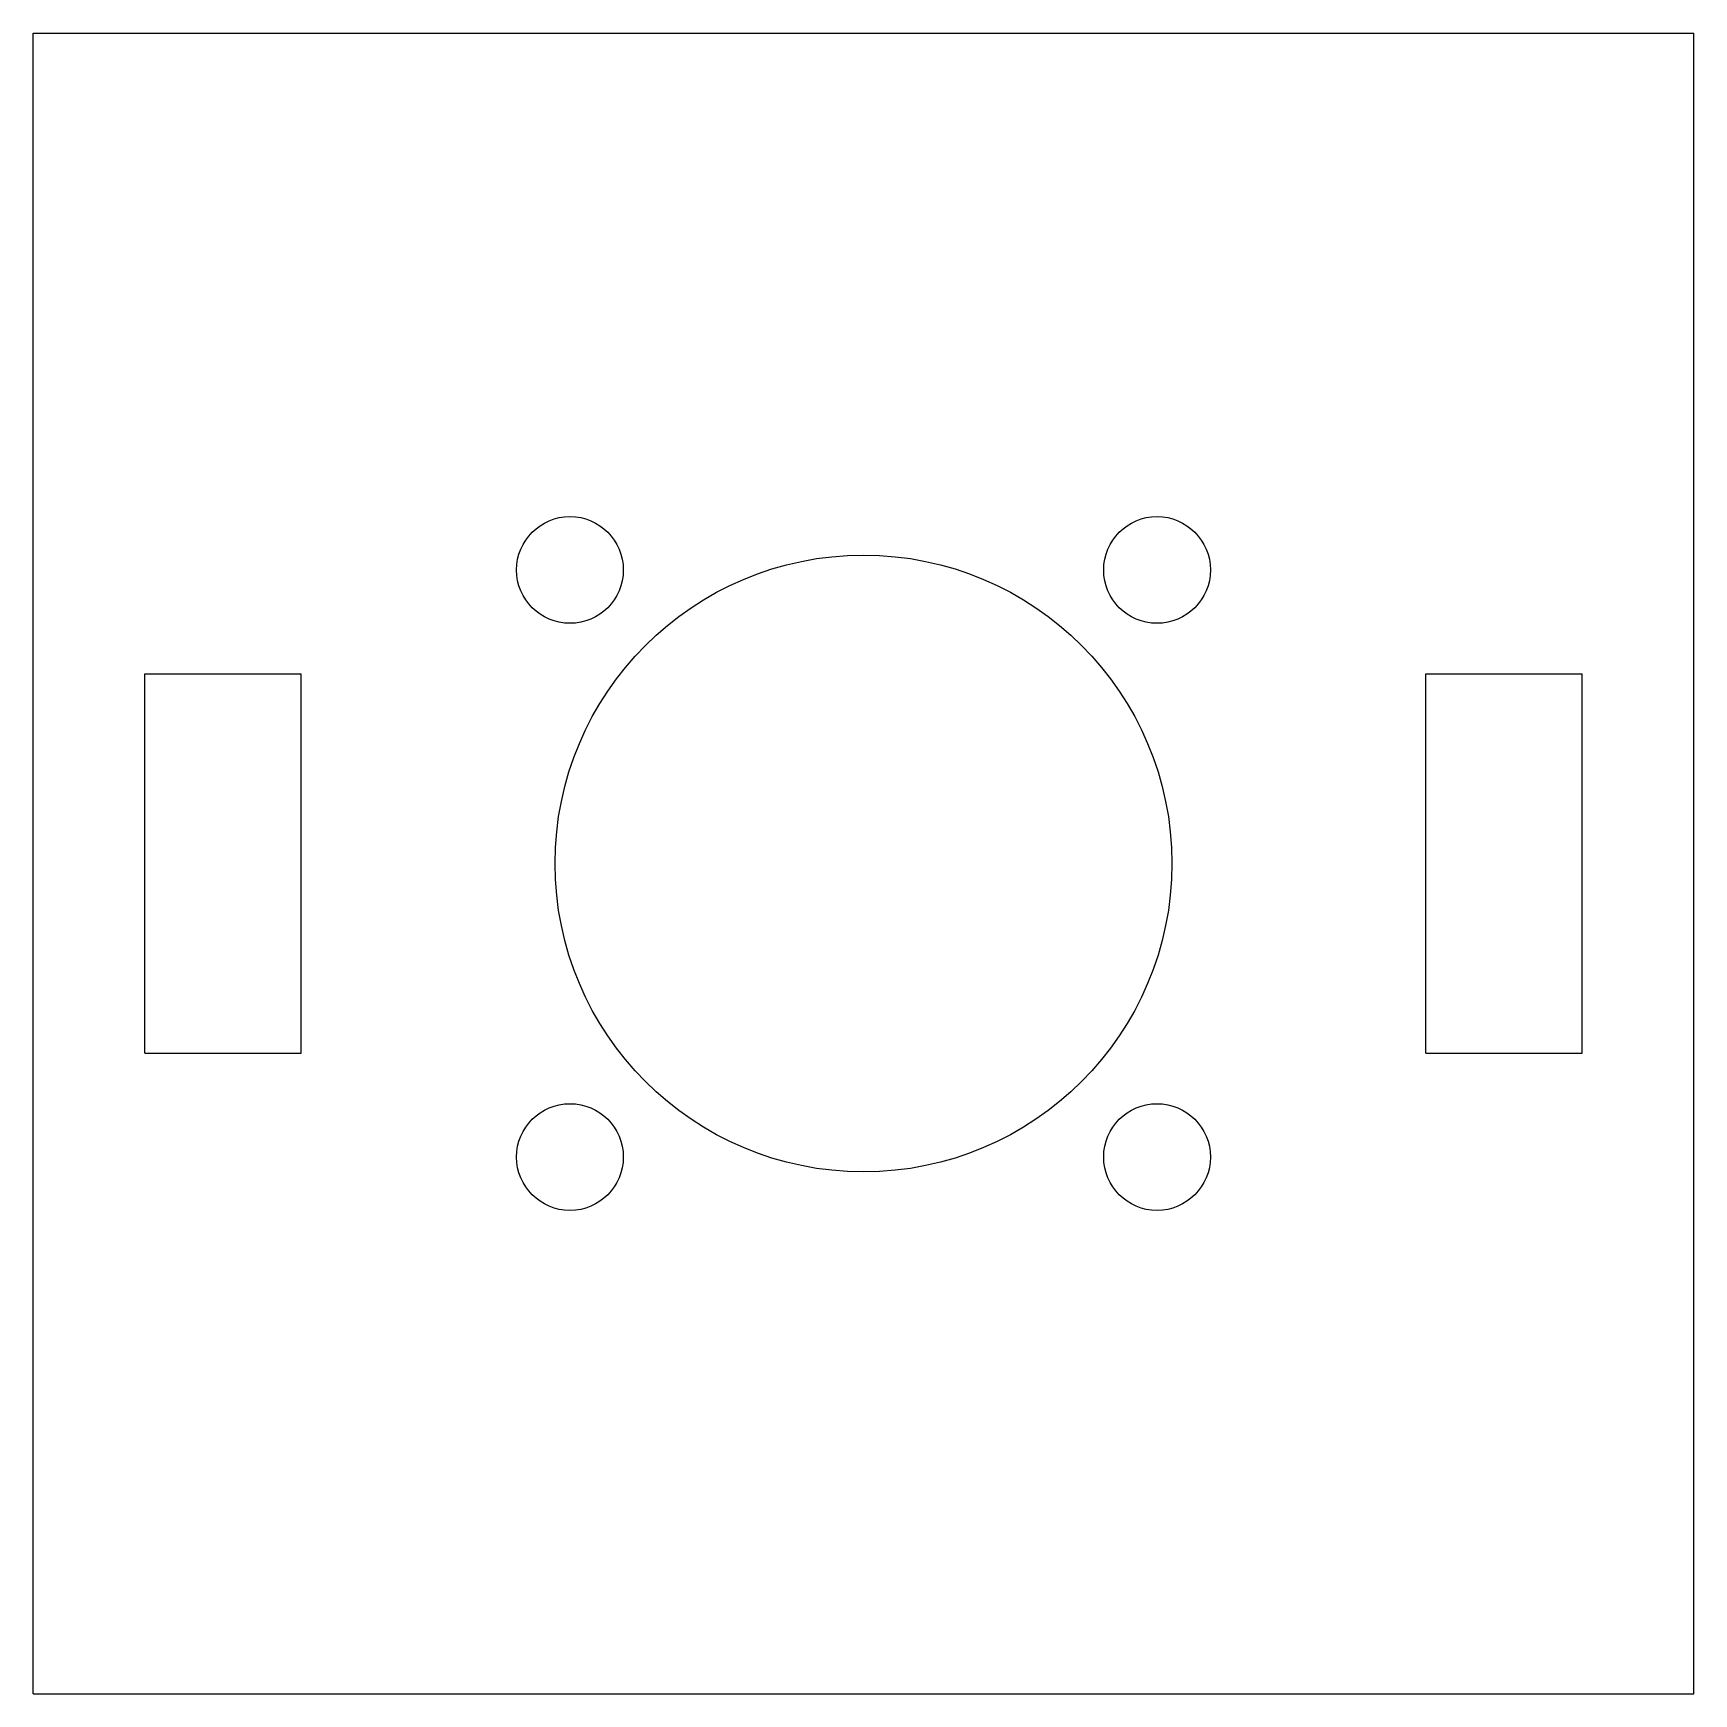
# Model space of a CAD drawing. Header units: millimetres. Extents: x 0 to 70, y 0 to 70.
import ezdxf

# ---------------------------------------------------------------- set-up
doc = ezdxf.new("R2010")
doc.units = ezdxf.units.MM
doc.layers.add('Part', color=7, linetype='CONTINUOUS')

msp = doc.modelspace()

# ---------------------------------------------------------------- linework, layer by layer
at = {"layer": 'Part'}
for p, q in [((0, 0, 6), (0, 70, 6)), ((0, 70), (0, 70, 6)), ((0, 0), (0, 70)), ((0, 0, 6), (0, 70, 6)), ((0, 70, 6), (70, 70, 6)), ((0, 70), (70, 70)), ((0, 70, 6), (70, 70, 6)), ((0, 70), (0, 70, 6)), ((0, 0), (0, 70)), ((0, 70), (70, 70)), ((70, 0, 6), (70, 70, 6)), ((70, 70), (70, 70, 6)), ((70, 0), (70, 70)), ((70, 0, 6), (70, 70, 6)), ((70, 70), (70, 70, 6)), ((70, 0), (70, 70)), ((24.876, 47.374), (24.876, 47.374, 6)), ((24.876, 47.374), (24.876, 47.374, 6)), ((49.624, 47.374), (49.624, 47.374, 6)), ((49.624, 47.374), (49.624, 47.374, 6)), ((4.7, 27, 6), (4.7, 43, 6)), ((4.7, 43, 6), (11.3, 43, 6)), ((4.7, 27), (4.7, 43)), ((4.7, 43), (11.3, 43)), ((4.7, 27, 6), (4.7, 43, 6)), ((4.7, 43), (4.7, 43, 6)), ((4.7, 27), (4.7, 43)), ((4.7, 43), (11.3, 43)), ((4.7, 43, 6), (11.3, 43, 6)), ((4.7, 43), (4.7, 43, 6)), ((11.3, 27, 6), (11.3, 43, 6)), ((11.3, 27), (11.3, 43)), ((11.3, 27, 6), (11.3, 43, 6)), ((11.3, 43), (11.3, 43, 6)), ((11.3, 27), (11.3, 43)), ((11.3, 43), (11.3, 43, 6)), ((58.7, 43, 6), (65.3, 43, 6)), ((58.7, 27, 6), (58.7, 43, 6)), ((58.7, 43), (65.3, 43)), ((58.7, 27), (58.7, 43)), ((58.7, 43), (65.3, 43)), ((58.7, 43, 6), (65.3, 43, 6)), ((58.7, 43), (58.7, 43, 6)), ((58.7, 27, 6), (58.7, 43, 6)), ((58.7, 43), (58.7, 43, 6)), ((58.7, 27), (58.7, 43)), ((65.3, 27, 6), (65.3, 43, 6)), ((65.3, 27), (65.3, 43)), ((65.3, 27, 6), (65.3, 43, 6)), ((65.3, 43), (65.3, 43, 6)), ((65.3, 27), (65.3, 43)), ((65.3, 43), (65.3, 43, 6)), ((48, 35), (48, 35, 6)), ((48, 35), (48, 35, 6)), ((4.7, 27, 6), (11.3, 27, 6)), ((4.7, 27), (11.3, 27)), ((4.7, 27), (11.3, 27)), ((4.7, 27, 6), (11.3, 27, 6)), ((4.7, 27), (4.7, 27, 6)), ((4.7, 27), (4.7, 27, 6)), ((11.3, 27), (11.3, 27, 6)), ((11.3, 27), (11.3, 27, 6)), ((58.7, 27, 6), (65.3, 27, 6)), ((58.7, 27), (65.3, 27)), ((58.7, 27), (65.3, 27)), ((58.7, 27, 6), (65.3, 27, 6)), ((58.7, 27), (58.7, 27, 6)), ((58.7, 27), (58.7, 27, 6)), ((65.3, 27), (65.3, 27, 6)), ((65.3, 27), (65.3, 27, 6)), ((24.876, 22.626), (24.876, 22.626, 6)), ((24.876, 22.626), (24.876, 22.626, 6)), ((49.624, 22.626), (49.624, 22.626, 6)), ((49.624, 22.626), (49.624, 22.626, 6)), ((0, 0), (0, 0, 6)), ((0, 0), (70, 0)), ((0, 0, 6), (70, 0, 6)), ((0, 0), (0, 0, 6)), ((0, 0, 6), (70, 0, 6)), ((0, 0), (70, 0)), ((70, 0), (70, 0, 6)), ((70, 0), (70, 0, 6))]:
    msp.add_line(p, q, dxfattribs=at)
for centre, radius in [((22.626, 47.374, 6), 2.25), ((22.626, 47.374), 2.25), ((22.626, 47.374, 6), 2.25), ((22.626, 47.374), 2.25), ((47.374, 47.374, 6), 2.25), ((47.374, 47.374), 2.25), ((47.374, 47.374, 6), 2.25), ((47.374, 47.374), 2.25), ((35, 35, 6), 13), ((35, 35), 13), ((35, 35, 6), 13), ((35, 35), 13), ((22.626, 22.626, 6), 2.25), ((22.626, 22.626), 2.25), ((22.626, 22.626, 6), 2.25), ((22.626, 22.626), 2.25), ((47.374, 22.626, 6), 2.25), ((47.374, 22.626), 2.25), ((47.374, 22.626, 6), 2.25), ((47.374, 22.626), 2.25)]:
    msp.add_circle(centre, radius, dxfattribs=at)

doc.saveas('drawing.dxf')
